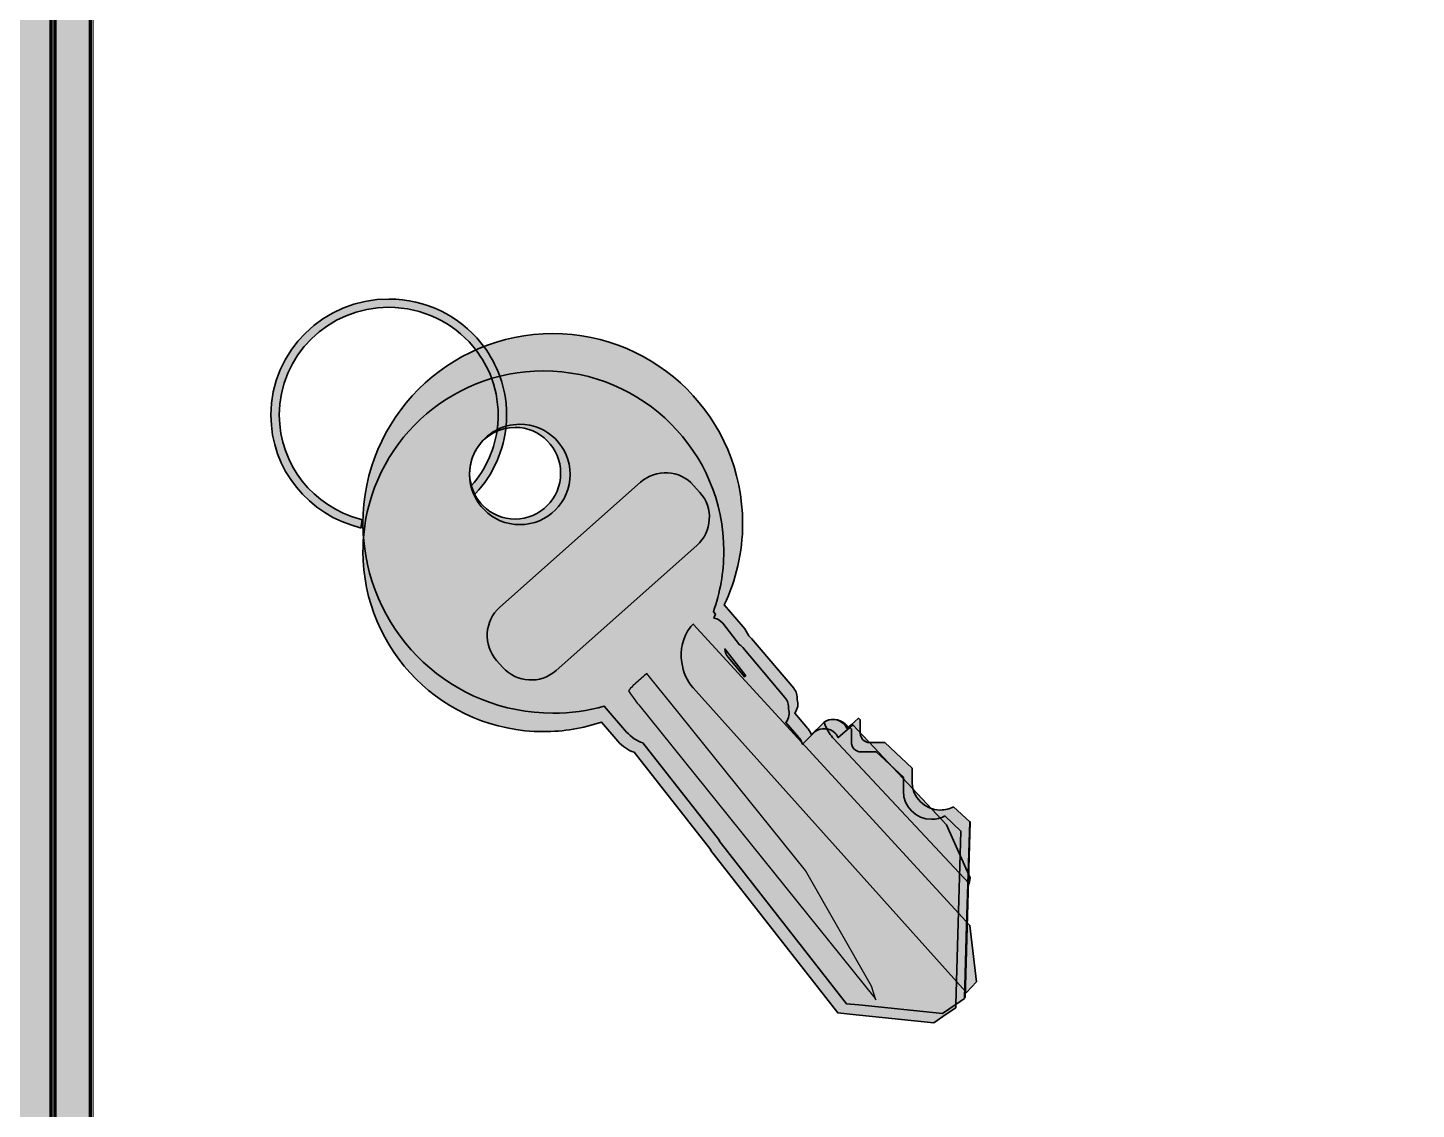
# Model space of a CAD drawing. Header units: inches. Extents: x 16.2 to 90.6, y -23.4 to 1.1.
# Drawn here: x 73.51 to 79.66, y -13.8 to -9.01 of the extents above; entities that cross this region are included whole.
import ezdxf

# ---------------------------------------------------------------- set-up
doc = ezdxf.new("R2010")
doc.units = ezdxf.units.IN
doc.header["$MEASUREMENT"] = 0
doc.layers.add('Layer 3', color=7, linetype='Continuous')
doc.layers.add('Layer 5', color=7, linetype='Continuous')

# ---------------------------------------------------------------- blocks, each defined once
blk = doc.blocks.new('block 14')
at = {"layer": 'Layer 3', "lineweight": 0}
blk.add_lwpolyline([(84.9681, -18.1737), (73.7988, -18.1737), (73.7988, -5.4579), (84.9681, -5.4579), (84.9681, -18.1737)], dxfattribs=at)
blk = doc.blocks.new('block 15')
at = {"layer": 'Layer 3', "true_color": 0xf2f2f2}
h = blk.add_hatch(color=7, dxfattribs=at)
h.dxf.hatch_style = 2
h.paths.add_polyline_path([(73.7851, -3.2249), (73.7851, -18.5182), (73.6133, -18.5182), (73.6133, -3.2249)])
at = {"layer": 'Layer 3', "color": 7, "lineweight": 70, "true_color": 0xffffff}
blk.add_lwpolyline([(73.7851, -3.2249), (73.7851, -18.5182), (73.6133, -18.5182), (73.6133, -3.2249), (73.7851, -3.2249)], dxfattribs=at)
blk = doc.blocks.new('block 12')
at = {"layer": 'Layer 3', "true_color": 0xbbc0c6}
h = blk.add_hatch(color=9, dxfattribs=at)
h.dxf.hatch_style = 2
h.paths.add_polyline_path([(69.2504, -3.5436), (69.2504, -18.5174), (90.1283, -18.5174), (90.1283, -3.5436)])
h.paths.add_polyline_path([(84.9681, -18.1737), (73.7988, -18.1737), (73.7988, -5.4579), (84.9681, -5.4579)])
at = {"layer": 'Layer 3', "color": 7, "lineweight": 140, "true_color": 0xffffff}
blk.add_lwpolyline([(73.6288, -18.585), (72.7335, -18.585), (72.7335, -5.2677), (73.6288, -5.2677), (73.6288, -18.585)], dxfattribs=at)
at = {"layer": 'Layer 3'}
for name in ['block 15', 'block 14']:
    blk.add_blockref(name, (0, 0), dxfattribs=at)
blk = doc.blocks.new('block 31')
at = {"layer": 'Layer 5', "color": 7, "lineweight": 35, "true_color": 0xffffff}
for points, knots in [([(77.6072, -12.4563), (77.5897, -12.4657), (77.5698, -12.471), (77.5486, -12.471), (77.4798, -12.471), (77.4236, -12.4147), (77.4236, -12.346), (77.4236, -12.346), (77.4236, -12.285), (77.4236, -12.285), (77.4236, -12.285), (77.3027, -12.1724), (77.3027, -12.1724), (77.3027, -12.1724), (77.2355, -12.1724), (77.2355, -12.1724), (77.2301, -12.1724), (77.2249, -12.1713), (77.2202, -12.1694), (77.2081, -12.1646), (77.1988, -12.154), (77.1956, -12.1413), (77.1948, -12.1381), (77.1944, -12.1347), (77.1944, -12.1313), (77.1944, -12.1313), (77.1944, -12.0714), (77.1944, -12.0714), (77.1944, -12.0714), (77.1866, -12.0642), (77.1866, -12.0642), (77.1866, -12.0642), (77.1537, -12.0932), (77.1537, -12.0932), (77.1537, -12.0932), (77.1352, -12.1094), (77.1352, -12.1094), (77.1319, -12.1021), (77.1273, -12.0951), (77.1213, -12.0892), (77.0976, -12.0654), (77.0598, -12.0632), (77.0337, -12.0829), (77.0312, -12.0847), (77.0287, -12.0868), (77.0265, -12.0892), (77.0265, -12.0892), (76.977, -12.1386), (76.977, -12.1386), (76.9747, -12.129), (76.9701, -12.1199), (76.9633, -12.1118), (76.9633, -12.1118), (76.9608, -12.1089), (76.9608, -12.1089), (76.9608, -12.1089), (76.9041, -12.0417), (76.9041, -12.0417), (76.918, -12.0247), (76.9219, -12.0017), (76.9148, -11.9811), (76.9165, -11.9639), (76.9115, -11.9461), (76.8995, -11.9319), (76.8995, -11.9319), (76.713, -11.7108), (76.713, -11.7108), (76.7094, -11.7065), (76.7052, -11.7026), (76.7006, -11.6996), (76.6942, -11.6854), (76.6858, -11.6719), (76.6752, -11.6597), (76.6752, -11.6597), (76.5919, -11.5628), (76.5919, -11.5628), (76.6444, -11.4533), (76.6736, -11.3308), (76.6736, -11.2017), (76.6736, -10.7376), (76.2973, -10.3614), (75.8333, -10.3614), (75.3692, -10.3614), (74.993, -10.7376), (74.993, -11.2017), (74.993, -11.2225), (74.9937, -11.2432), (74.9954, -11.2638), (74.9954, -11.2638), (74.9952, -11.2639), (74.9954, -11.264), (75.0272, -11.6989), (75.3902, -12.0419), (75.8333, -12.0419), (75.9123, -12.0419), (75.9888, -12.0311), (76.0613, -12.0106), (76.0613, -12.0106), (76.1601, -12.1254), (76.1601, -12.1254), (76.1799, -12.1486), (76.2049, -12.1649), (76.2317, -12.1738), (76.2317, -12.1738), (76.5717, -12.6058), (76.5717, -12.6058), (76.5717, -12.6058), (76.5694, -12.6079), (76.5694, -12.6079), (76.5694, -12.6079), (77.1333, -13.3286), (77.1333, -13.3286), (77.1333, -13.3286), (77.1874, -13.334), (77.1874, -13.334), (77.1874, -13.334), (77.5579, -13.3721), (77.5579, -13.3721), (77.5579, -13.3721), (77.6138, -13.3338), (77.6138, -13.3338), (77.6138, -13.3338), (77.6172, -13.3314), (77.6172, -13.3314), (77.6172, -13.3314), (77.6554, -13.3053), (77.6554, -13.3053), (77.6554, -13.3053), (77.6649, -12.9804), (77.6649, -12.9804), (77.6649, -12.9804), (77.6786, -12.5228), (77.6786, -12.5228), (77.6786, -12.5228), (77.6072, -12.4563), (77.6072, -12.4563)], [0, 0, 0, 0, 1, 1, 1, 2, 2, 2, 3, 3, 3, 4, 4, 4, 5, 5, 5, 6, 6, 6, 7, 7, 7, 8, 8, 8, 9, 9, 9, 10, 10, 10, 11, 11, 11, 12, 12, 12, 13, 13, 13, 14, 14, 14, 15, 15, 15, 16, 16, 16, 17, 17, 17, 18, 18, 18, 19, 19, 19, 20, 20, 20, 21, 21, 21, 22, 22, 22, 23, 23, 23, 24, 24, 24, 25, 25, 25, 26, 26, 26, 27, 27, 27, 28, 28, 28, 29, 29, 29, 30, 30, 30, 31, 31, 31, 32, 32, 32, 33, 33, 33, 34, 34, 34, 35, 35, 35, 36, 36, 36, 37, 37, 37, 38, 38, 38, 39, 39, 39, 40, 40, 40, 41, 41, 41, 42, 42, 42, 43, 43, 43, 44, 44, 44, 45, 45, 45, 45]), ([(75.4652, -10.9849), (75.4652, -10.9849), (75.4652, -10.9794), (75.4652, -10.9794), (75.4652, -10.9392), (75.4769, -10.9015), (75.497, -10.87), (75.4979, -10.8686), (75.4987, -10.8674), (75.4997, -10.866), (75.539, -10.8039), (75.6084, -10.7626), (75.6874, -10.7626), (75.8102, -10.7626), (75.9097, -10.8621), (75.9097, -10.9849), (75.9097, -11.1076), (75.8102, -11.2071), (75.6874, -11.2071), (75.5647, -11.2071), (75.4652, -11.1076), (75.4652, -10.9849)], [0, 0, 0, 0, 1, 1, 1, 2, 2, 2, 3, 3, 3, 4, 4, 4, 5, 5, 5, 6, 6, 6, 7, 7, 7, 7])]:
    blk.add_open_spline(points, degree=3, knots=knots, dxfattribs=at)
blk = doc.blocks.new('block 30')
at = {"layer": 'Layer 5', "true_color": 0xfcee70}
h = blk.add_hatch(color=41, dxfattribs=at)
h.dxf.hatch_style = 2
edge = h.paths.add_edge_path()
edge.add_spline(control_points=[(77.6072, -12.4563), (77.5897, -12.4657), (77.5698, -12.471), (77.5486, -12.471), (77.4798, -12.471), (77.4236, -12.4147), (77.4236, -12.346), (77.4236, -12.346), (77.4236, -12.285), (77.4236, -12.285), (77.4236, -12.285), (77.3027, -12.1724), (77.3027, -12.1724), (77.3027, -12.1724), (77.2355, -12.1724), (77.2355, -12.1724), (77.2301, -12.1724), (77.2249, -12.1713), (77.2202, -12.1694), (77.2081, -12.1646), (77.1988, -12.154), (77.1956, -12.1413), (77.1948, -12.1381), (77.1944, -12.1347), (77.1944, -12.1313), (77.1944, -12.1313), (77.1944, -12.0714), (77.1944, -12.0714), (77.1944, -12.0714), (77.1866, -12.0642), (77.1866, -12.0642), (77.1866, -12.0642), (77.1537, -12.0932), (77.1537, -12.0932), (77.1537, -12.0932), (77.1352, -12.1094), (77.1352, -12.1094), (77.1319, -12.1021), (77.1273, -12.0951), (77.1213, -12.0892), (77.0976, -12.0654), (77.0598, -12.0632), (77.0337, -12.0829), (77.0312, -12.0847), (77.0287, -12.0868), (77.0265, -12.0892), (77.0265, -12.0892), (76.977, -12.1386), (76.977, -12.1386), (76.9747, -12.129), (76.9701, -12.1199), (76.9633, -12.1118), (76.9633, -12.1118), (76.9608, -12.1089), (76.9608, -12.1089), (76.9608, -12.1089), (76.9041, -12.0417), (76.9041, -12.0417), (76.918, -12.0247), (76.9219, -12.0017), (76.9148, -11.9811), (76.9165, -11.9639), (76.9115, -11.9461), (76.8995, -11.9319), (76.8995, -11.9319), (76.713, -11.7108), (76.713, -11.7108), (76.7094, -11.7065), (76.7052, -11.7026), (76.7006, -11.6996), (76.6942, -11.6854), (76.6858, -11.6719), (76.6752, -11.6597), (76.6752, -11.6597), (76.5919, -11.5628), (76.5919, -11.5628), (76.6444, -11.4533), (76.6736, -11.3308), (76.6736, -11.2017), (76.6736, -10.7376), (76.2973, -10.3614), (75.8333, -10.3614), (75.3692, -10.3614), (74.993, -10.7376), (74.993, -11.2017), (74.993, -11.2225), (74.9937, -11.2432), (74.9954, -11.2638), (74.9954, -11.2638), (74.9952, -11.2639), (74.9954, -11.264), (75.0272, -11.6989), (75.3902, -12.0419), (75.8333, -12.0419), (75.9123, -12.0419), (75.9888, -12.0311), (76.0613, -12.0106), (76.0613, -12.0106), (76.1601, -12.1254), (76.1601, -12.1254), (76.1799, -12.1486), (76.2049, -12.1649), (76.2317, -12.1738), (76.2317, -12.1738), (76.5717, -12.6058), (76.5717, -12.6058), (76.5717, -12.6058), (76.5694, -12.6079), (76.5694, -12.6079), (76.5694, -12.6079), (77.1333, -13.3286), (77.1333, -13.3286), (77.1333, -13.3286), (77.1874, -13.334), (77.1874, -13.334), (77.1874, -13.334), (77.5579, -13.3721), (77.5579, -13.3721), (77.5579, -13.3721), (77.6138, -13.3338), (77.6138, -13.3338), (77.6138, -13.3338), (77.6172, -13.3314), (77.6172, -13.3314), (77.6172, -13.3314), (77.6554, -13.3053), (77.6554, -13.3053), (77.6554, -13.3053), (77.6649, -12.9804), (77.6649, -12.9804), (77.6649, -12.9804), (77.6786, -12.5228), (77.6786, -12.5228), (77.6786, -12.5228), (77.6072, -12.4563), (77.6072, -12.4563)], knot_values=[0, 0, 0, 0, 1, 1, 1, 2, 2, 2, 3, 3, 3, 4, 4, 4, 5, 5, 5, 6, 6, 6, 7, 7, 7, 8, 8, 8, 9, 9, 9, 10, 10, 10, 11, 11, 11, 12, 12, 12, 13, 13, 13, 14, 14, 14, 15, 15, 15, 16, 16, 16, 17, 17, 17, 18, 18, 18, 19, 19, 19, 20, 20, 20, 21, 21, 21, 22, 22, 22, 23, 23, 23, 24, 24, 24, 25, 25, 25, 26, 26, 26, 27, 27, 27, 28, 28, 28, 29, 29, 29, 30, 30, 30, 31, 31, 31, 32, 32, 32, 33, 33, 33, 34, 34, 34, 35, 35, 35, 36, 36, 36, 37, 37, 37, 38, 38, 38, 39, 39, 39, 40, 40, 40, 41, 41, 41, 42, 42, 42, 43, 43, 43, 44, 44, 44, 45, 45, 45, 45], degree=3, periodic=1)
edge = h.paths.add_edge_path()
edge.add_spline(control_points=[(75.4652, -10.9849), (75.4652, -10.9849), (75.4652, -10.9794), (75.4652, -10.9794), (75.4652, -10.9392), (75.4769, -10.9015), (75.497, -10.87), (75.4979, -10.8686), (75.4987, -10.8674), (75.4997, -10.866), (75.539, -10.8039), (75.6084, -10.7626), (75.6874, -10.7626), (75.8102, -10.7626), (75.9097, -10.8621), (75.9097, -10.9849), (75.9097, -11.1076), (75.8102, -11.2071), (75.6874, -11.2071), (75.5647, -11.2071), (75.4652, -11.1076), (75.4652, -10.9849)], knot_values=[0, 0, 0, 0, 1, 1, 1, 2, 2, 2, 3, 3, 3, 4, 4, 4, 5, 5, 5, 6, 6, 6, 7, 7, 7, 7], degree=3, periodic=1)
at = {"layer": 'Layer 5', "true_color": 0xeac324}
h = blk.add_hatch(color=40, dxfattribs=at)
h.dxf.hatch_style = 2
edge = h.paths.add_edge_path()
edge.add_spline(control_points=[(77.5686, -12.4972), (77.5511, -12.5067), (77.5312, -12.5119), (77.5099, -12.5119), (77.4412, -12.5119), (77.3849, -12.4557), (77.3849, -12.3869), (77.3849, -12.3869), (77.3849, -12.326), (77.3849, -12.326), (77.3849, -12.326), (77.2641, -12.2133), (77.2641, -12.2133), (77.2641, -12.2133), (77.1969, -12.2133), (77.1969, -12.2133), (77.1915, -12.2133), (77.1863, -12.2122), (77.1816, -12.2104), (77.1695, -12.2056), (77.1602, -12.195), (77.157, -12.1822), (77.1562, -12.179), (77.1558, -12.1757), (77.1558, -12.1722), (77.1558, -12.1722), (77.1558, -12.1124), (77.1558, -12.1124), (77.1558, -12.1124), (77.148, -12.1051), (77.148, -12.1051), (77.148, -12.1051), (77.1151, -12.1342), (77.1151, -12.1342), (77.1151, -12.1342), (77.0966, -12.1504), (77.0966, -12.1504), (77.0933, -12.1431), (77.0887, -12.1361), (77.0827, -12.1301), (77.059, -12.1064), (77.0212, -12.1042), (76.9951, -12.1239), (76.9926, -12.1257), (76.9901, -12.1278), (76.9879, -12.1301), (76.9879, -12.1301), (76.9384, -12.1796), (76.9384, -12.1796), (76.9361, -12.17), (76.9315, -12.1608), (76.9247, -12.1528), (76.9247, -12.1528), (76.9222, -12.1499), (76.9222, -12.1499), (76.9222, -12.1499), (76.8655, -12.0826), (76.8655, -12.0826), (76.8794, -12.0657), (76.8833, -12.0426), (76.8762, -12.0221), (76.8779, -12.0049), (76.8729, -11.9871), (76.8609, -11.9729), (76.8609, -11.9729), (76.6744, -11.7518), (76.6744, -11.7518), (76.6708, -11.7475), (76.6666, -11.7436), (76.662, -11.7406), (76.6613, -11.74), (76.6608, -11.7396), (76.6601, -11.7392), (76.6601, -11.7392), (76.5856, -11.6438), (76.5856, -11.6438), (76.5761, -11.6314), (76.5627, -11.6238), (76.5484, -11.6208), (76.5474, -11.6206), (76.5463, -11.6204), (76.5454, -11.6203), (76.5481, -11.6149), (76.5508, -11.6093), (76.5533, -11.6038), (76.5533, -11.6038), (76.5441, -11.5931), (76.5441, -11.5931), (76.574, -11.5093), (76.5902, -11.4192), (76.5902, -11.3251), (76.5902, -10.884), (76.2327, -10.5265), (75.7916, -10.5265), (75.3712, -10.5265), (75.0267, -10.8513), (74.9954, -11.2638), (74.9954, -11.2638), (74.9952, -11.2639), (74.9954, -11.264), (74.9938, -11.2842), (74.993, -11.3046), (74.993, -11.3251), (74.993, -11.7663), (75.3505, -12.1238), (75.7916, -12.1238), (75.8815, -12.1238), (75.9679, -12.1089), (76.0486, -12.0815), (76.0486, -12.0815), (76.1215, -12.1664), (76.1215, -12.1664), (76.1413, -12.1896), (76.1663, -12.2058), (76.1931, -12.2147), (76.1931, -12.2147), (76.5331, -12.6468), (76.5331, -12.6468), (76.5331, -12.6468), (76.5308, -12.6489), (76.5308, -12.6489), (76.5308, -12.6489), (77.0947, -13.3696), (77.0947, -13.3696), (77.0947, -13.3696), (77.1488, -13.375), (77.1488, -13.375), (77.1488, -13.375), (77.5192, -13.4131), (77.5192, -13.4131), (77.5192, -13.4131), (77.5752, -13.3747), (77.5752, -13.3747), (77.5752, -13.3747), (77.6167, -13.3463), (77.6167, -13.3463), (77.6167, -13.3463), (77.6172, -13.3314), (77.6172, -13.3314), (77.6172, -13.3314), (77.6263, -13.0214), (77.6263, -13.0214), (77.6263, -13.0214), (77.6399, -12.5638), (77.6399, -12.5638), (77.6399, -12.5638), (77.5686, -12.4972), (77.5686, -12.4972)], knot_values=[0, 0, 0, 0, 1, 1, 1, 2, 2, 2, 3, 3, 3, 4, 4, 4, 5, 5, 5, 6, 6, 6, 7, 7, 7, 8, 8, 8, 9, 9, 9, 10, 10, 10, 11, 11, 11, 12, 12, 12, 13, 13, 13, 14, 14, 14, 15, 15, 15, 16, 16, 16, 17, 17, 17, 18, 18, 18, 19, 19, 19, 20, 20, 20, 21, 21, 21, 22, 22, 22, 23, 23, 23, 24, 24, 24, 25, 25, 25, 26, 26, 26, 27, 27, 27, 28, 28, 28, 29, 29, 29, 30, 30, 30, 31, 31, 31, 32, 32, 32, 33, 33, 33, 34, 34, 34, 35, 35, 35, 36, 36, 36, 37, 37, 37, 38, 38, 38, 39, 39, 39, 40, 40, 40, 41, 41, 41, 42, 42, 42, 43, 43, 43, 44, 44, 44, 45, 45, 45, 46, 46, 46, 47, 47, 47, 48, 48, 48, 49, 49, 49, 49], degree=3, periodic=1)
edge = h.paths.add_edge_path()
edge.add_spline(control_points=[(75.497, -10.87), (75.4979, -10.8686), (75.4987, -10.8674), (75.4997, -10.866), (75.5358, -10.8119), (75.597, -10.7765), (75.6666, -10.7765), (75.7779, -10.7765), (75.868, -10.8674), (75.868, -10.9794), (75.868, -11.0915), (75.7779, -11.1824), (75.6666, -11.1824), (75.5562, -11.1824), (75.4666, -11.0929), (75.4652, -10.9821), (75.4658, -10.9411), (75.4773, -10.9028), (75.497, -10.87)], knot_values=[0, 0, 0, 0, 1, 1, 1, 2, 2, 2, 3, 3, 3, 4, 4, 4, 5, 5, 5, 6, 6, 6, 6], degree=3, periodic=1)
at = {"layer": 'Layer 5', "true_color": 0xfcee70}
h = blk.add_hatch(color=41, dxfattribs=at)
h.dxf.hatch_style = 2
edge = h.paths.add_edge_path()
edge.add_spline(control_points=[(75.6874, -10.7626), (75.6084, -10.7626), (75.539, -10.8039), (75.4997, -10.866), (75.5358, -10.8119), (75.597, -10.7765), (75.6666, -10.7765), (75.7779, -10.7765), (75.868, -10.8674), (75.868, -10.9794), (75.868, -11.0915), (75.7779, -11.1824), (75.6666, -11.1824), (75.5562, -11.1824), (75.4666, -11.0929), (75.4652, -10.9821), (75.4652, -10.9821), (75.4652, -10.9849), (75.4652, -10.9849), (75.4652, -11.1076), (75.5647, -11.2071), (75.6874, -11.2071), (75.8102, -11.2071), (75.9097, -11.1076), (75.9097, -10.9849), (75.9097, -10.8621), (75.8102, -10.7626), (75.6874, -10.7626)], knot_values=[0, 0, 0, 0, 1, 1, 1, 2, 2, 2, 3, 3, 3, 4, 4, 4, 5, 5, 5, 6, 6, 6, 7, 7, 7, 8, 8, 8, 9, 9, 9, 9], degree=3, periodic=1)
edge = h.paths.add_edge_path()
edge.add_spline(control_points=[(75.4652, -10.9794), (75.4652, -10.9794), (75.4652, -10.9821), (75.4652, -10.9821), (75.4658, -10.9411), (75.4773, -10.9028), (75.497, -10.87), (75.4769, -10.9015), (75.4652, -10.9392), (75.4652, -10.9794)], knot_values=[0, 0, 0, 0, 1, 1, 1, 2, 2, 2, 3, 3, 3, 3], degree=3, periodic=1)
at = {"layer": 'Layer 5', "true_color": 0xeac324}
h = blk.add_hatch(color=40, dxfattribs=at)
h.dxf.hatch_style = 2
edge = h.paths.add_edge_path()
edge.add_spline(control_points=[(75.9097, -10.9849), (75.9097, -11.1076), (75.8102, -11.2071), (75.6874, -11.2071), (75.5647, -11.2071), (75.4652, -11.1076), (75.4652, -10.9849), (75.4652, -10.9849), (75.4652, -10.9821), (75.4652, -10.9821), (75.4666, -11.0929), (75.5562, -11.1824), (75.6666, -11.1824), (75.7779, -11.1824), (75.868, -11.0915), (75.868, -10.9794), (75.868, -10.8674), (75.7779, -10.7765), (75.6666, -10.7765), (75.597, -10.7765), (75.5358, -10.8119), (75.4997, -10.866), (75.539, -10.8039), (75.6084, -10.7626), (75.6874, -10.7626), (75.8102, -10.7626), (75.9097, -10.8621), (75.9097, -10.9849)], knot_values=[0, 0, 0, 0, 1, 1, 1, 2, 2, 2, 3, 3, 3, 4, 4, 4, 5, 5, 5, 6, 6, 6, 7, 7, 7, 8, 8, 8, 9, 9, 9, 9], degree=3, periodic=1)
at = {"layer": 'Layer 5', "true_color": 0xfcee70}
h = blk.add_hatch(color=41, dxfattribs=at)
h.dxf.hatch_style = 2
edge = h.paths.add_edge_path()
edge.add_spline(control_points=[(75.497, -10.87), (75.4773, -10.9028), (75.4658, -10.9411), (75.4652, -10.9821), (75.4652, -10.9821), (75.4652, -10.9794), (75.4652, -10.9794), (75.4652, -10.9392), (75.4769, -10.9015), (75.497, -10.87)], knot_values=[0, 0, 0, 0, 1, 1, 1, 2, 2, 2, 3, 3, 3, 3], degree=3, periodic=1)
at = {"layer": 'Layer 5', "true_color": 0xedd76b}
h = blk.add_hatch(color=41, dxfattribs=at)
h.dxf.hatch_style = 2
edge = h.paths.add_edge_path()
edge.add_spline(control_points=[(76.2215, -11.0193), (76.2215, -11.0193), (75.5987, -11.5729), (75.5987, -11.5729), (75.5302, -11.6338), (75.5239, -11.7397), (75.5848, -11.8082), (75.5848, -11.8082), (75.6125, -11.8394), (75.6125, -11.8394), (75.6734, -11.9079), (75.7793, -11.9141), (75.8478, -11.8532), (75.8478, -11.8532), (76.4707, -11.2996), (76.4707, -11.2996), (76.5392, -11.2387), (76.5454, -11.1328), (76.4845, -11.0643), (76.4845, -11.0643), (76.4568, -11.0331), (76.4568, -11.0331), (76.3959, -10.9646), (76.29, -10.9584), (76.2215, -11.0193)], knot_values=[0, 0, 0, 0, 1, 1, 1, 2, 2, 2, 3, 3, 3, 4, 4, 4, 5, 5, 5, 6, 6, 6, 7, 7, 7, 8, 8, 8, 8], degree=3, periodic=1)
h = blk.add_hatch(color=41, dxfattribs=at)
h.dxf.hatch_style = 2
edge = h.paths.add_edge_path()
edge.add_spline(control_points=[(77.7091, -13.2314), (77.7091, -13.2314), (77.6651, -13.2795), (77.6651, -13.2795), (77.6634, -13.2777), (77.6616, -13.2759), (77.6599, -13.2741), (77.6599, -13.2741), (76.4549, -11.9299), (76.4549, -11.9299), (76.427, -11.8987), (76.4099, -11.8589), (76.404, -11.8177), (76.3962, -11.7627), (76.4083, -11.705), (76.4415, -11.6627), (76.4456, -11.6573), (76.4501, -11.6523), (76.4548, -11.6477), (76.4548, -11.6477), (77.6797, -12.982), (77.6797, -12.982), (77.6797, -12.982), (77.7091, -13.2314), (77.7091, -13.2314)], knot_values=[0, 0, 0, 0, 1, 1, 1, 2, 2, 2, 3, 3, 3, 4, 4, 4, 5, 5, 5, 6, 6, 6, 7, 7, 7, 8, 8, 8, 8], degree=3, periodic=1)
at = {"layer": 'Layer 5', "true_color": 0xfcee70}
h = blk.add_hatch(color=41, dxfattribs=at)
h.dxf.hatch_style = 2
edge = h.paths.add_edge_path()
edge.add_spline(control_points=[(76.6884, -11.8765), (76.6863, -11.8779), (76.6844, -11.8794), (76.6824, -11.8811), (76.6824, -11.8811), (76.6105, -11.7958), (76.6105, -11.7958), (76.6011, -11.7847), (76.5959, -11.7714), (76.5949, -11.7578), (76.5949, -11.7578), (76.6884, -11.8765), (76.6884, -11.8765)], knot_values=[0, 0, 0, 0, 1, 1, 1, 2, 2, 2, 3, 3, 3, 4, 4, 4, 4], degree=3, periodic=1)
at = {"layer": 'Layer 5', "true_color": 0xedd76b}
h = blk.add_hatch(color=41, dxfattribs=at)
h.dxf.hatch_style = 2
edge = h.paths.add_edge_path()
edge.add_spline(control_points=[(77.2638, -13.3113), (77.2625, -13.3096), (77.261, -13.3079), (77.2597, -13.3062), (77.2597, -13.3062), (76.2138, -12.0058), (76.2138, -12.0058), (76.1996, -11.9882), (76.1842, -11.9666), (76.1688, -11.9427), (76.1745, -11.9351), (76.1809, -11.9278), (76.1882, -11.9213), (76.1882, -11.9213), (76.2491, -11.8662), (76.2491, -11.8662), (76.2491, -11.8662), (76.3035, -11.9339), (76.3035, -11.9339), (76.3035, -11.9339), (76.3493, -11.9908), (76.3493, -11.9908), (76.3493, -11.9908), (76.9512, -12.7387), (76.9512, -12.7387), (76.9512, -12.7387), (77.2437, -13.2509), (77.2437, -13.2509), (77.2437, -13.2509), (77.2638, -13.3113), (77.2638, -13.3113)], knot_values=[0, 0, 0, 0, 1, 1, 1, 2, 2, 2, 3, 3, 3, 4, 4, 4, 5, 5, 5, 6, 6, 6, 7, 7, 7, 8, 8, 8, 9, 9, 9, 10, 10, 10, 10], degree=3, periodic=1)
h = blk.add_hatch(color=41, dxfattribs=at)
h.dxf.hatch_style = 2
edge = h.paths.add_edge_path()
edge.add_spline(control_points=[(77.6805, -12.7718), (77.6805, -12.7718), (77.677, -12.7974), (77.677, -12.7974), (77.6762, -12.7965), (77.6753, -12.7957), (77.6746, -12.7949), (77.6746, -12.7949), (77.0765, -12.1548), (77.0765, -12.1548), (77.0627, -12.14), (77.0502, -12.1204), (77.0408, -12.0998), (77.0383, -12.0942), (77.0359, -12.0885), (77.0337, -12.0828), (77.0615, -12.0632), (77.1017, -12.0654), (77.1269, -12.0891), (77.1333, -12.095), (77.1382, -12.1019), (77.1417, -12.1092), (77.1417, -12.1092), (77.1614, -12.0931), (77.1614, -12.0931), (77.1614, -12.0931), (77.206, -12.1408), (77.206, -12.1408), (77.206, -12.1408), (77.2322, -12.1689), (77.2322, -12.1689), (77.2322, -12.1689), (77.5763, -12.5371), (77.5763, -12.5371), (77.5763, -12.5371), (77.6805, -12.7718), (77.6805, -12.7718)], knot_values=[0, 0, 0, 0, 1, 1, 1, 2, 2, 2, 3, 3, 3, 4, 4, 4, 5, 5, 5, 6, 6, 6, 7, 7, 7, 8, 8, 8, 9, 9, 9, 10, 10, 10, 11, 11, 11, 12, 12, 12, 12], degree=3, periodic=1)
at = {"layer": 'Layer 5', "true_color": 0xfcee70}
h = blk.add_hatch(color=41, dxfattribs=at)
h.dxf.hatch_style = 2
h.paths.add_polyline_path([(77.6786, -12.5213), (77.6786, -12.5228), (77.6649, -12.9804), (77.6554, -13.3038), (77.6583, -13.3018), (77.6812, -12.5236)])
at = {"layer": 'Layer 5', "color": 7, "lineweight": 35, "true_color": 0xffffff}
blk.add_lwpolyline([(77.6786, -12.5213), (77.6786, -12.5228), (77.6649, -12.9804), (77.6554, -13.3038), (77.6583, -13.3018), (77.6812, -12.5236), (77.6786, -12.5213)], dxfattribs=at)
for points, knots in [([(77.5686, -12.4972), (77.5511, -12.5067), (77.5312, -12.5119), (77.5099, -12.5119), (77.4412, -12.5119), (77.3849, -12.4557), (77.3849, -12.3869), (77.3849, -12.3869), (77.3849, -12.326), (77.3849, -12.326), (77.3849, -12.326), (77.2641, -12.2133), (77.2641, -12.2133), (77.2641, -12.2133), (77.1969, -12.2133), (77.1969, -12.2133), (77.1915, -12.2133), (77.1863, -12.2122), (77.1816, -12.2104), (77.1695, -12.2056), (77.1602, -12.195), (77.157, -12.1822), (77.1562, -12.179), (77.1558, -12.1757), (77.1558, -12.1722), (77.1558, -12.1722), (77.1558, -12.1124), (77.1558, -12.1124), (77.1558, -12.1124), (77.148, -12.1051), (77.148, -12.1051), (77.148, -12.1051), (77.1151, -12.1342), (77.1151, -12.1342), (77.1151, -12.1342), (77.0966, -12.1504), (77.0966, -12.1504), (77.0933, -12.1431), (77.0887, -12.1361), (77.0827, -12.1301), (77.059, -12.1064), (77.0212, -12.1042), (76.9951, -12.1239), (76.9926, -12.1257), (76.9901, -12.1278), (76.9879, -12.1301), (76.9879, -12.1301), (76.9384, -12.1796), (76.9384, -12.1796), (76.9361, -12.17), (76.9315, -12.1608), (76.9247, -12.1528), (76.9247, -12.1528), (76.9222, -12.1499), (76.9222, -12.1499), (76.9222, -12.1499), (76.8655, -12.0826), (76.8655, -12.0826), (76.8794, -12.0657), (76.8833, -12.0426), (76.8762, -12.0221), (76.8779, -12.0049), (76.8729, -11.9871), (76.8609, -11.9729), (76.8609, -11.9729), (76.6744, -11.7518), (76.6744, -11.7518), (76.6708, -11.7475), (76.6666, -11.7436), (76.662, -11.7406), (76.6613, -11.74), (76.6608, -11.7396), (76.6601, -11.7392), (76.6601, -11.7392), (76.5856, -11.6438), (76.5856, -11.6438), (76.5761, -11.6314), (76.5627, -11.6238), (76.5484, -11.6208), (76.5474, -11.6206), (76.5463, -11.6204), (76.5454, -11.6203), (76.5481, -11.6149), (76.5508, -11.6093), (76.5533, -11.6038), (76.5533, -11.6038), (76.5441, -11.5931), (76.5441, -11.5931), (76.574, -11.5093), (76.5902, -11.4192), (76.5902, -11.3251), (76.5902, -10.884), (76.2327, -10.5265), (75.7916, -10.5265), (75.3712, -10.5265), (75.0267, -10.8513), (74.9954, -11.2638), (74.9954, -11.2638), (74.9952, -11.2639), (74.9954, -11.264), (74.9938, -11.2842), (74.993, -11.3046), (74.993, -11.3251), (74.993, -11.7663), (75.3505, -12.1238), (75.7916, -12.1238), (75.8815, -12.1238), (75.9679, -12.1089), (76.0486, -12.0815), (76.0486, -12.0815), (76.1215, -12.1664), (76.1215, -12.1664), (76.1413, -12.1896), (76.1663, -12.2058), (76.1931, -12.2147), (76.1931, -12.2147), (76.5331, -12.6468), (76.5331, -12.6468), (76.5331, -12.6468), (76.5308, -12.6489), (76.5308, -12.6489), (76.5308, -12.6489), (77.0947, -13.3696), (77.0947, -13.3696), (77.0947, -13.3696), (77.1488, -13.375), (77.1488, -13.375), (77.1488, -13.375), (77.5192, -13.4131), (77.5192, -13.4131), (77.5192, -13.4131), (77.5752, -13.3747), (77.5752, -13.3747), (77.5752, -13.3747), (77.6167, -13.3463), (77.6167, -13.3463), (77.6167, -13.3463), (77.6172, -13.3314), (77.6172, -13.3314), (77.6172, -13.3314), (77.6263, -13.0214), (77.6263, -13.0214), (77.6263, -13.0214), (77.6399, -12.5638), (77.6399, -12.5638), (77.6399, -12.5638), (77.5686, -12.4972), (77.5686, -12.4972)], [0, 0, 0, 0, 1, 1, 1, 2, 2, 2, 3, 3, 3, 4, 4, 4, 5, 5, 5, 6, 6, 6, 7, 7, 7, 8, 8, 8, 9, 9, 9, 10, 10, 10, 11, 11, 11, 12, 12, 12, 13, 13, 13, 14, 14, 14, 15, 15, 15, 16, 16, 16, 17, 17, 17, 18, 18, 18, 19, 19, 19, 20, 20, 20, 21, 21, 21, 22, 22, 22, 23, 23, 23, 24, 24, 24, 25, 25, 25, 26, 26, 26, 27, 27, 27, 28, 28, 28, 29, 29, 29, 30, 30, 30, 31, 31, 31, 32, 32, 32, 33, 33, 33, 34, 34, 34, 35, 35, 35, 36, 36, 36, 37, 37, 37, 38, 38, 38, 39, 39, 39, 40, 40, 40, 41, 41, 41, 42, 42, 42, 43, 43, 43, 44, 44, 44, 45, 45, 45, 46, 46, 46, 47, 47, 47, 48, 48, 48, 49, 49, 49, 49]), ([(75.6874, -10.7626), (75.6084, -10.7626), (75.539, -10.8039), (75.4997, -10.866), (75.5358, -10.8119), (75.597, -10.7765), (75.6666, -10.7765), (75.7779, -10.7765), (75.868, -10.8674), (75.868, -10.9794), (75.868, -11.0915), (75.7779, -11.1824), (75.6666, -11.1824), (75.5562, -11.1824), (75.4666, -11.0929), (75.4652, -10.9821), (75.4652, -10.9821), (75.4652, -10.9849), (75.4652, -10.9849), (75.4652, -11.1076), (75.5647, -11.2071), (75.6874, -11.2071), (75.8102, -11.2071), (75.9097, -11.1076), (75.9097, -10.9849), (75.9097, -10.8621), (75.8102, -10.7626), (75.6874, -10.7626)], [0, 0, 0, 0, 1, 1, 1, 2, 2, 2, 3, 3, 3, 4, 4, 4, 5, 5, 5, 6, 6, 6, 7, 7, 7, 8, 8, 8, 9, 9, 9, 9]), ([(75.9097, -10.9849), (75.9097, -11.1076), (75.8102, -11.2071), (75.6874, -11.2071), (75.5647, -11.2071), (75.4652, -11.1076), (75.4652, -10.9849), (75.4652, -10.9849), (75.4652, -10.9821), (75.4652, -10.9821), (75.4666, -11.0929), (75.5562, -11.1824), (75.6666, -11.1824), (75.7779, -11.1824), (75.868, -11.0915), (75.868, -10.9794), (75.868, -10.8674), (75.7779, -10.7765), (75.6666, -10.7765), (75.597, -10.7765), (75.5358, -10.8119), (75.4997, -10.866), (75.539, -10.8039), (75.6084, -10.7626), (75.6874, -10.7626), (75.8102, -10.7626), (75.9097, -10.8621), (75.9097, -10.9849)], [0, 0, 0, 0, 1, 1, 1, 2, 2, 2, 3, 3, 3, 4, 4, 4, 5, 5, 5, 6, 6, 6, 7, 7, 7, 8, 8, 8, 9, 9, 9, 9]), ([(75.497, -10.87), (75.4979, -10.8686), (75.4987, -10.8674), (75.4997, -10.866), (75.5358, -10.8119), (75.597, -10.7765), (75.6666, -10.7765), (75.7779, -10.7765), (75.868, -10.8674), (75.868, -10.9794), (75.868, -11.0915), (75.7779, -11.1824), (75.6666, -11.1824), (75.5562, -11.1824), (75.4666, -11.0929), (75.4652, -10.9821), (75.4658, -10.9411), (75.4773, -10.9028), (75.497, -10.87)], [0, 0, 0, 0, 1, 1, 1, 2, 2, 2, 3, 3, 3, 4, 4, 4, 5, 5, 5, 6, 6, 6, 6]), ([(75.4652, -10.9794), (75.4652, -10.9794), (75.4652, -10.9821), (75.4652, -10.9821), (75.4658, -10.9411), (75.4773, -10.9028), (75.497, -10.87), (75.4769, -10.9015), (75.4652, -10.9392), (75.4652, -10.9794)], [0, 0, 0, 0, 1, 1, 1, 2, 2, 2, 3, 3, 3, 3]), ([(75.497, -10.87), (75.4773, -10.9028), (75.4658, -10.9411), (75.4652, -10.9821), (75.4652, -10.9821), (75.4652, -10.9794), (75.4652, -10.9794), (75.4652, -10.9392), (75.4769, -10.9015), (75.497, -10.87)], [0, 0, 0, 0, 1, 1, 1, 2, 2, 2, 3, 3, 3, 3]), ([(76.2215, -11.0193), (76.2215, -11.0193), (75.5987, -11.5729), (75.5987, -11.5729), (75.5302, -11.6338), (75.5239, -11.7397), (75.5848, -11.8082), (75.5848, -11.8082), (75.6125, -11.8394), (75.6125, -11.8394), (75.6734, -11.9079), (75.7793, -11.9141), (75.8478, -11.8532), (75.8478, -11.8532), (76.4707, -11.2996), (76.4707, -11.2996), (76.5392, -11.2387), (76.5454, -11.1328), (76.4845, -11.0643), (76.4845, -11.0643), (76.4568, -11.0331), (76.4568, -11.0331), (76.3959, -10.9646), (76.29, -10.9584), (76.2215, -11.0193)], [0, 0, 0, 0, 1, 1, 1, 2, 2, 2, 3, 3, 3, 4, 4, 4, 5, 5, 5, 6, 6, 6, 7, 7, 7, 8, 8, 8, 8]), ([(77.7091, -13.2314), (77.7091, -13.2314), (77.6651, -13.2795), (77.6651, -13.2795), (77.6634, -13.2777), (77.6616, -13.2759), (77.6599, -13.2741), (77.6599, -13.2741), (76.4549, -11.9299), (76.4549, -11.9299), (76.427, -11.8987), (76.4099, -11.8589), (76.404, -11.8177), (76.3962, -11.7627), (76.4083, -11.705), (76.4415, -11.6627), (76.4456, -11.6573), (76.4501, -11.6523), (76.4548, -11.6477), (76.4548, -11.6477), (77.6797, -12.982), (77.6797, -12.982), (77.6797, -12.982), (77.7091, -13.2314), (77.7091, -13.2314)], [0, 0, 0, 0, 1, 1, 1, 2, 2, 2, 3, 3, 3, 4, 4, 4, 5, 5, 5, 6, 6, 6, 7, 7, 7, 8, 8, 8, 8]), ([(76.6884, -11.8765), (76.6863, -11.8779), (76.6844, -11.8794), (76.6824, -11.8811), (76.6824, -11.8811), (76.6105, -11.7958), (76.6105, -11.7958), (76.6011, -11.7847), (76.5959, -11.7714), (76.5949, -11.7578), (76.5949, -11.7578), (76.6884, -11.8765), (76.6884, -11.8765)], [0, 0, 0, 0, 1, 1, 1, 2, 2, 2, 3, 3, 3, 4, 4, 4, 4]), ([(77.6805, -12.7718), (77.6805, -12.7718), (77.677, -12.7974), (77.677, -12.7974), (77.6762, -12.7965), (77.6753, -12.7957), (77.6746, -12.7949), (77.6746, -12.7949), (77.0765, -12.1548), (77.0765, -12.1548), (77.0627, -12.14), (77.0502, -12.1204), (77.0408, -12.0998), (77.0383, -12.0942), (77.0359, -12.0885), (77.0337, -12.0828), (77.0615, -12.0632), (77.1017, -12.0654), (77.1269, -12.0891), (77.1333, -12.095), (77.1382, -12.1019), (77.1417, -12.1092), (77.1417, -12.1092), (77.1614, -12.0931), (77.1614, -12.0931), (77.1614, -12.0931), (77.206, -12.1408), (77.206, -12.1408), (77.206, -12.1408), (77.2322, -12.1689), (77.2322, -12.1689), (77.2322, -12.1689), (77.5763, -12.5371), (77.5763, -12.5371), (77.5763, -12.5371), (77.6805, -12.7718), (77.6805, -12.7718)], [0, 0, 0, 0, 1, 1, 1, 2, 2, 2, 3, 3, 3, 4, 4, 4, 5, 5, 5, 6, 6, 6, 7, 7, 7, 8, 8, 8, 9, 9, 9, 10, 10, 10, 11, 11, 11, 12, 12, 12, 12])]:
    blk.add_open_spline(points, degree=3, knots=knots, dxfattribs=at)
at = {"layer": 'Layer 5', "color": 7, "lineweight": 30, "true_color": 0xffffff}
blk.add_open_spline([(77.2638, -13.3113), (77.2625, -13.3096), (77.261, -13.3079), (77.2597, -13.3062), (77.2597, -13.3062), (76.2138, -12.0058), (76.2138, -12.0058), (76.1996, -11.9882), (76.1842, -11.9666), (76.1688, -11.9427), (76.1745, -11.9351), (76.1809, -11.9278), (76.1882, -11.9213), (76.1882, -11.9213), (76.2491, -11.8662), (76.2491, -11.8662), (76.2491, -11.8662), (76.3035, -11.9339), (76.3035, -11.9339), (76.3035, -11.9339), (76.3493, -11.9908), (76.3493, -11.9908), (76.3493, -11.9908), (76.9512, -12.7387), (76.9512, -12.7387), (76.9512, -12.7387), (77.2437, -13.2509), (77.2437, -13.2509), (77.2437, -13.2509), (77.2638, -13.3113), (77.2638, -13.3113)], degree=3, knots=[0, 0, 0, 0, 1, 1, 1, 2, 2, 2, 3, 3, 3, 4, 4, 4, 5, 5, 5, 6, 6, 6, 7, 7, 7, 8, 8, 8, 9, 9, 9, 10, 10, 10, 10], dxfattribs=at)
at = {"layer": 'Layer 5'}
blk.add_blockref('block 31', (0, 0), dxfattribs=at)
blk = doc.blocks.new('block 29')
at = {"layer": 'Layer 5', "true_color": 0xd4d8d7}
h = blk.add_hatch(color=254, dxfattribs=at)
h.dxf.hatch_style = 2
edge = h.paths.add_edge_path()
edge.add_spline(control_points=[(75.5915, -10.5311), (75.5724, -10.4842), (75.5466, -10.4408), (75.5152, -10.402), (75.4196, -10.2838), (75.2723, -10.2081), (75.1071, -10.2081), (74.8189, -10.2081), (74.5855, -10.4381), (74.5855, -10.722), (74.5855, -10.9631), (74.754, -11.1654), (74.9812, -11.2208), (74.9823, -11.2212), (74.9836, -11.2215), (74.9847, -11.2216), (74.986, -11.2094), (74.9875, -11.1972), (74.9894, -11.1851), (74.9863, -11.1844), (74.9833, -11.1836), (74.9802, -11.1827), (74.7743, -11.1279), (74.6227, -10.9424), (74.6227, -10.722), (74.6227, -10.4584), (74.8395, -10.2448), (75.1071, -10.2448), (75.2568, -10.2448), (75.3907, -10.3117), (75.4797, -10.4169), (75.5108, -10.454), (75.5366, -10.4956), (75.5554, -10.5409), (75.5786, -10.5967), (75.5915, -10.6579), (75.5915, -10.722), (75.5915, -10.7361), (75.5909, -10.7499), (75.5896, -10.7637), (75.5895, -10.7661), (75.5892, -10.7684), (75.5889, -10.7708), (75.5786, -10.8709), (75.5369, -10.962), (75.4738, -11.0341), (75.4729, -11.0349), (75.4722, -11.0358), (75.4715, -11.0366), (75.4759, -11.0494), (75.4814, -11.0616), (75.4879, -11.0731), (75.4893, -11.0717), (75.4905, -11.0704), (75.4918, -11.0691), (75.5686, -10.9865), (75.6184, -10.8788), (75.6273, -10.7601), (75.6276, -10.7567), (75.6277, -10.7534), (75.6278, -10.7501), (75.6284, -10.7408), (75.6287, -10.7315), (75.6287, -10.722), (75.6287, -10.6545), (75.6154, -10.5901), (75.5915, -10.5311)], knot_values=[0, 0, 0, 0, 1, 1, 1, 2, 2, 2, 3, 3, 3, 4, 4, 4, 5, 5, 5, 6, 6, 6, 7, 7, 7, 8, 8, 8, 9, 9, 9, 10, 10, 10, 11, 11, 11, 12, 12, 12, 13, 13, 13, 14, 14, 14, 15, 15, 15, 16, 16, 16, 17, 17, 17, 18, 18, 18, 19, 19, 19, 20, 20, 20, 21, 21, 21, 22, 22, 22, 22], degree=3, periodic=1)
at = {"layer": 'Layer 5', "color": 7, "lineweight": 35, "true_color": 0xffffff}
blk.add_open_spline([(75.5915, -10.5311), (75.5724, -10.4842), (75.5466, -10.4408), (75.5152, -10.402), (75.4196, -10.2838), (75.2723, -10.2081), (75.1071, -10.2081), (74.8189, -10.2081), (74.5855, -10.4381), (74.5855, -10.722), (74.5855, -10.9631), (74.754, -11.1654), (74.9812, -11.2208), (74.9823, -11.2212), (74.9836, -11.2215), (74.9847, -11.2216), (74.986, -11.2094), (74.9875, -11.1972), (74.9894, -11.1851), (74.9863, -11.1844), (74.9833, -11.1836), (74.9802, -11.1827), (74.7743, -11.1279), (74.6227, -10.9424), (74.6227, -10.722), (74.6227, -10.4584), (74.8395, -10.2448), (75.1071, -10.2448), (75.2568, -10.2448), (75.3907, -10.3117), (75.4797, -10.4169), (75.5108, -10.454), (75.5366, -10.4956), (75.5554, -10.5409), (75.5786, -10.5967), (75.5915, -10.6579), (75.5915, -10.722), (75.5915, -10.7361), (75.5909, -10.7499), (75.5896, -10.7637), (75.5895, -10.7661), (75.5892, -10.7684), (75.5889, -10.7708), (75.5786, -10.8709), (75.5369, -10.962), (75.4738, -11.0341), (75.4729, -11.0349), (75.4722, -11.0358), (75.4715, -11.0366), (75.4759, -11.0494), (75.4814, -11.0616), (75.4879, -11.0731), (75.4893, -11.0717), (75.4905, -11.0704), (75.4918, -11.0691), (75.5686, -10.9865), (75.6184, -10.8788), (75.6273, -10.7601), (75.6276, -10.7567), (75.6277, -10.7534), (75.6278, -10.7501), (75.6284, -10.7408), (75.6287, -10.7315), (75.6287, -10.722), (75.6287, -10.6545), (75.6154, -10.5901), (75.5915, -10.5311)], degree=3, knots=[0, 0, 0, 0, 1, 1, 1, 2, 2, 2, 3, 3, 3, 4, 4, 4, 5, 5, 5, 6, 6, 6, 7, 7, 7, 8, 8, 8, 9, 9, 9, 10, 10, 10, 11, 11, 11, 12, 12, 12, 13, 13, 13, 14, 14, 14, 15, 15, 15, 16, 16, 16, 17, 17, 17, 18, 18, 18, 19, 19, 19, 20, 20, 20, 21, 21, 21, 22, 22, 22, 22], dxfattribs=at)
at = {"layer": 'Layer 5'}
blk.add_blockref('block 30', (0, 0), dxfattribs=at)

msp = doc.modelspace()

# ---------------------------------------------------------------- block references
at = {"layer": 'Layer 3'}
msp.add_blockref('block 12', (0, 0), dxfattribs=at)
at = {"layer": 'Layer 5'}
msp.add_blockref('block 29', (0, 0), dxfattribs=at)

doc.saveas('drawing.dxf')
